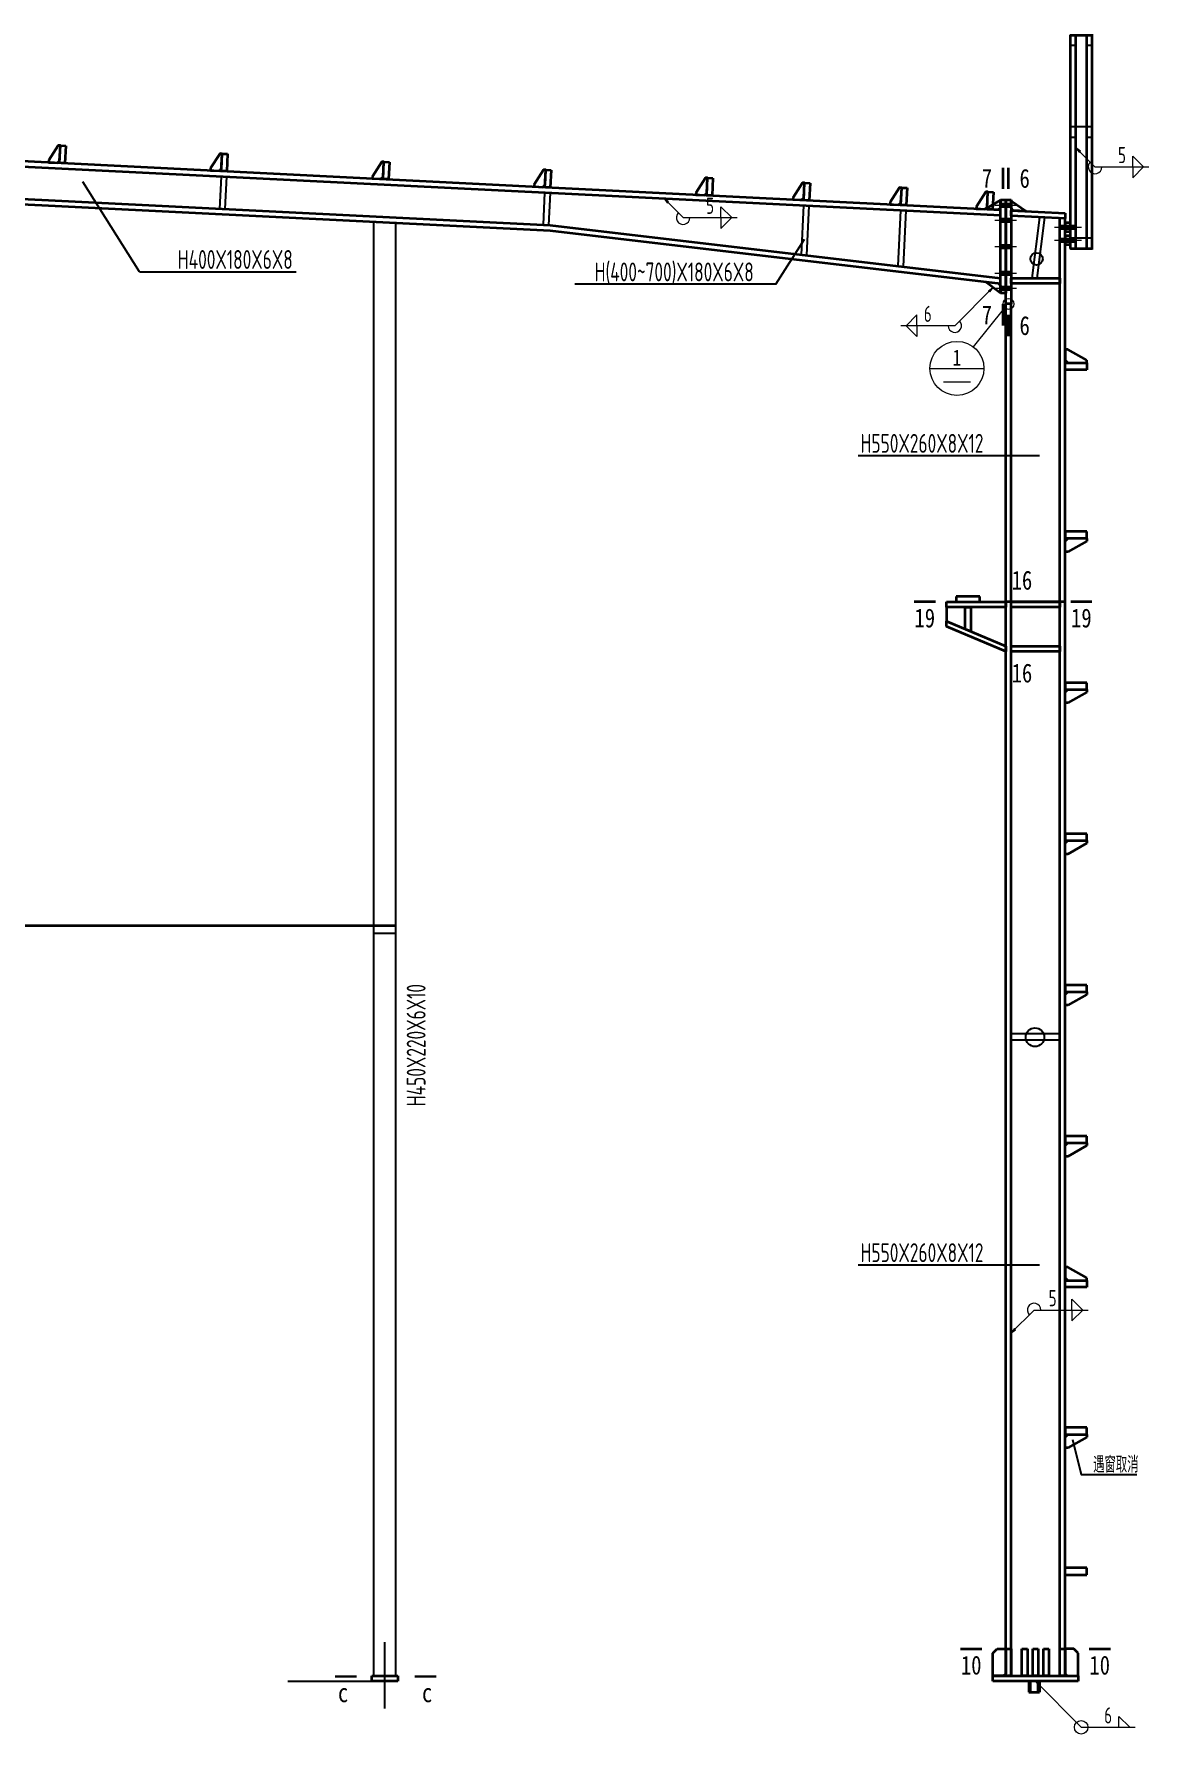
# Model space of a CAD drawing. Extents: x 2303022 to 2899168, y 17226141 to 18257813.
# Drawn here: x 2639961 to 2660611, y 17286920 to 17318415 of the extents above; entities that cross this region are included whole.
import ezdxf
from ezdxf.enums import TextEntityAlignment as Align

# ---------------------------------------------------------------- set-up
doc = ezdxf.new("R2010")
doc.units = 0
doc.header["$LTSCALE"] = 1000
doc.header["$MEASUREMENT"] = 0
doc.linetypes.add('DOTE', pattern=[2.42, 2, -0.2, 0.02, -0.2])
for name, color, linetype, lineweight in [('10', 7, 'Continuous', 35), ('114', 2, 'Continuous', 18), ('116', 1, 'Continuous', 35), ('12', 2, 'Continuous', 35), ('14', 2, 'Continuous', 35), ('墙线__粗线', 7, 'Continuous', 18), ('焊缝标注', 9, 'Continuous', 18), ('索引符号标注', 9, 'Continuous', 18)]:
    doc.layers.add(name, color=color, linetype=linetype, lineweight=lineweight)
for name, color, linetype in [('11', 3, 'Continuous'), ('3T_WOOD', 21, 'Continuous'), ('BALCONY', 6, 'Continuous'), ('FRAMING', 2, 'Continuous')]:
    doc.layers.add(name, color=color, linetype=linetype)
doc.styles.add('FromPkpm', font='Pkpmeng', dxfattribs={"width": 0.7, "bigfont": 'hztxt'})
doc.styles.add('PkpmHz', font='Pkpmeng', dxfattribs={"width": 0.7, "bigfont": 'hztxt'})
doc.styles.add('TSSD_Dimension', font='Tssdeng.shx', dxfattribs={"width": 0.7, "bigfont": 'hztxt.shx'})
doc.styles.add('图框字体', font='', dxfattribs={"width": 0.8})
doc.styles.add('宋体', font='', dxfattribs={"width": 0.8})
doc.styles.add('黑体', font='simhei.ttf', dxfattribs={"width": 0.8})
doc.styles.get('图框字体').set_extended_font_data('NSimSun')
doc.styles.get('宋体').set_extended_font_data('SimSun')

# ---------------------------------------------------------------- blocks, each defined once
blk = doc.blocks.new('w453w53')
at = {"layer": '12', "color": 4}
for p, q in [((473598, 1381074, -5700), (474078, 1381074, -5700)), ((473598, 1380924, -5700), (473598, 1381074, -5700)), ((473598, 1381074, -5700), (474078, 1381074, -5700)), ((474078, 1381074, -5700), (474078, 1380925, -5700)), ((473598, 1380924, -5700), (473598, 1380864, -5700)), ((473598, 1380864, -5700), (474019, 1380624, -5700)), ((474078, 1380865, -5700), (474018, 1380924, -5700)), ((474019, 1380624, -5700), (474078, 1380625, -5700)), ((474078, 1380625, -5700), (474078, 1380865, -5700))]:
    blk.add_line(p, q, dxfattribs=at)
at = {"layer": '12', "color": 4, "elevation": -5700}
blk.add_lwpolyline([(474078, 1380925), (473598, 1380925)], dxfattribs=at)

msp = doc.modelspace()

# ---------------------------------------------------------------- hatches: boundary and pattern name
at = {"layer": '焊缝标注'}
for points in [[(2659258.5, 17316306.3), (2659318.4, 17316224.8), (2659339.6, 17316246)], [(2651629.8, 17315367.3), (2651689.6, 17315285.8), (2651710.9, 17315306.9)], [(2657719.5, 17313719.5), (2657659.6, 17313638.1), (2657638.3, 17313659.2)], [(2657719.5, 17313719.5), (2657659.6, 17313638.1), (2657638.3, 17313659.2)], [(2658058.5, 17294350.3), (2658139.8, 17294410.3), (2658118.6, 17294431.5)], [(2658508.5, 17287895.9), (2658568.4, 17287814.4), (2658589.6, 17287835.6)]]:
    msp.add_hatch(color=256, dxfattribs=at).paths.add_polyline_path(points)

# ---------------------------------------------------------------- linework, layer by layer
at = {"color": 3, "lineweight": 35, "ltscale": 100}
for p, q in [((2659158.5, 17314439.3), (2659158.5, 17318395.9)), ((2659158.5, 17318395.9), (2659258.5, 17318395.9)), ((2659158.5, 17318395.9), (2659558.5, 17318395.9)), ((2659258.5, 17314439.3), (2659258.5, 17318395.9)), ((2659458.5, 17314439.3), (2659458.5, 17318395.9)), ((2659458.5, 17318395.9), (2659558.5, 17318395.9)), ((2659558.5, 17314439.3), (2659558.5, 17318395.9)), ((2630758.3, 17316510.9), (2649558.5, 17315570.9)), ((2630753.3, 17316411.1), (2649553.5, 17315471)), ((2630723.3, 17315811.8), (2649523.6, 17314871.8)), ((2630718.3, 17315711.9), (2649518.5, 17314771.9)), ((2649558.5, 17315570.9), (2657858.5, 17315155.9)), ((2649553.5, 17315471.1), (2657858.5, 17315055.8)), ((2649523.6, 17314872), (2657858.5, 17313893.9)), ((2658958.5, 17307895.9), (2658958.5, 17315000.8)), ((2659058.5, 17314995.8), (2658958.5, 17315000.8)), ((2659058.5, 17307895.9), (2659058.5, 17314995.8)), ((2649518.5, 17314771.9), (2657858.5, 17313793.2)), ((2659158.5, 17314439.3), (2659558.5, 17314439.3)), ((2657958.5, 17307895.9), (2657958.5, 17313413.2)), ((2658058.5, 17313413.2), (2657958.5, 17313413.2)), ((2658058.5, 17307895.9), (2658058.5, 17313413.2)), ((2657958.5, 17287995.9), (2657958.5, 17307895.9)), ((2658058.5, 17307895.9), (2657958.5, 17307895.9)), ((2658058.5, 17287995.9), (2658058.5, 17307895.9)), ((2658958.5, 17307895.9), (2658058.5, 17307895.9)), ((2658958.5, 17287995.9), (2658958.5, 17307895.9)), ((2659058.5, 17307895.9), (2658958.5, 17307895.9)), ((2659058.5, 17287995.9), (2659058.5, 17307895.9))]:
    msp.add_line(p, q, dxfattribs=at)
for p, q in [((2646254.8, 17301895.9), (2646654.8, 17301895.9)), ((2646254.8, 17301895.9), (2646654.8, 17301895.9)), ((2646254.9, 17301755.6), (2646654.8, 17301755.6)), ((2646254.9, 17301755.6), (2646654.8, 17301755.6))]:
    msp.add_line(p, q)
at = {"const_width": 37.7}
for points in [[(2659458.5, 17318202.1), (2659558.5, 17318202.1), (2659558.5, 17318395.9), (2659158.5, 17318395.9), (2659158.5, 17318202.1), (2659255.8, 17318202.1)], [(2659458.5, 17316502.1), (2659558.5, 17316502.1), (2659558.5, 17316695.9), (2659158.5, 17316695.9), (2659158.5, 17316502.1), (2659255.8, 17316502.1)], [(2659458.5, 17314439.3), (2659558.5, 17314439.3), (2659558.5, 17314633.1), (2659158.5, 17314633.1), (2659158.5, 17314439.3), (2659255.8, 17314439.3)]]:
    msp.add_lwpolyline(points, dxfattribs=at)
at = {"layer": '10', "lineweight": 35, "ltscale": 100, "const_width": 50}
for points in [[(2657908.5, 17315940.3), (2657908.5, 17315540.3)], [(2658008.5, 17315940.3), (2658008.5, 17315540.3)], [(2657908.5, 17313013.2), (2657908.5, 17313413.2)], [(2658008.5, 17312813.2), (2658008.5, 17313213.2)], [(2657958.5, 17308495.9), (2657958.5, 17308095.9)], [(2656258.5, 17307895.9), (2656658.5, 17307895.9)], [(2659558.5, 17307895.9), (2659158.5, 17307895.9)], [(2657958.5, 17306375.9), (2657958.5, 17306775.9)], [(2657118.5, 17288495.9), (2657518.5, 17288495.9)], [(2659898.5, 17288495.9), (2659498.5, 17288495.9)]]:
    msp.add_lwpolyline(points, dxfattribs=at)
at = {"layer": '10', "const_width": 45, "elevation": 200}
for points in [[(2645536.9, 17287984.7), (2645936.9, 17287984.7)], [(2647409.9, 17287984.7), (2647009.9, 17287984.7)]]:
    msp.add_lwpolyline(points, dxfattribs=at)
at = {"layer": '11'}
for p, q in [((2646254.8, 17287995.9), (2646254.8, 17314914.8)), ((2646654.8, 17314934.8), (2646654.8, 17287995.9)), ((2644662.9, 17287895.9, -200), (2646218.5, 17287895.9))]:
    msp.add_line(p, q, dxfattribs=at)
at = {"layer": '114', "lineweight": 18, "ltscale": 100}
for p, q in [((2657758.5, 17315245.9), (2658158.5, 17315245.9)), ((2657758.5, 17314965.8), (2658158.5, 17314965.8)), ((2658858.5, 17314835.8), (2659358.5, 17314835.8)), ((2658858.5, 17314595.8), (2659358.5, 17314595.8)), ((2657758.5, 17314475.8), (2658158.5, 17314475.8)), ((2657758.5, 17313983.9), (2658158.5, 17313983.9)), ((2657758.5, 17313703.2), (2658158.5, 17313703.2))]:
    msp.add_line(p, q, dxfattribs=at)
at = {"layer": '114', "color": 1, "lineweight": 70, "ltscale": 100}
for p, q in [((2657858.5, 17315245.9), (2658058.5, 17315245.9)), ((2657858.5, 17314965.8), (2658058.5, 17314965.8)), ((2658958.5, 17314835.8), (2659258.5, 17314835.8)), ((2658958.5, 17314595.8), (2659258.5, 17314595.8)), ((2657858.5, 17314475.8), (2658058.5, 17314475.8)), ((2657858.5, 17313983.9), (2658058.5, 17313983.9)), ((2657858.5, 17313703.2), (2658058.5, 17313703.2))]:
    msp.add_line(p, q, dxfattribs=at)
at = {"layer": '116', "lineweight": 35, "ltscale": 100}
for p, q in [((2658383.5, 17287895.9), (2658383.5, 17287695.9)), ((2658413.5, 17287895.9), (2658413.5, 17287695.9)), ((2658553.5, 17287895.9), (2658553.5, 17287695.9)), ((2658583.5, 17287895.9), (2658583.5, 17287695.9)), ((2658383.5, 17287695.9), (2658583.5, 17287695.9))]:
    msp.add_line(p, q, dxfattribs=at)
at = {"layer": '12', "lineweight": 35, "ltscale": 100}
for p, q in [((2640434.3, 17316027.1), (2640450.3, 17316346.7)), ((2640450.3, 17316346.7), (2640550.1, 17316341.7)), ((2640550.1, 17316341.7), (2640534.1, 17316022.1)), ((2643430.5, 17315877.3), (2643446.5, 17316196.9)), ((2643446.5, 17316196.9), (2643546.4, 17316191.9)), ((2643546.4, 17316191.9), (2643530.4, 17315872.3)), ((2640534.1, 17316022.1), (2640434.3, 17316027.1)), ((2643530.4, 17315872.3), (2643430.5, 17315877.3)), ((2646426.8, 17315727.5), (2646442.8, 17316047.1)), ((2646442.8, 17316047.1), (2646542.6, 17316042.1)), ((2646542.6, 17316042.1), (2646526.7, 17315722.5)), ((2649423, 17315577.7), (2649439, 17315897.3)), ((2649439, 17315897.3), (2649538.9, 17315892.3)), ((2649538.9, 17315892.3), (2649522.9, 17315572.7)), ((2646526.7, 17315722.5), (2646426.8, 17315727.5)), ((2649522.9, 17315572.7), (2649423, 17315577.7)), ((2652419.3, 17315427.9), (2652435.3, 17315747.5)), ((2652435.3, 17315747.5), (2652535.2, 17315742.5)), ((2652535.2, 17315742.5), (2652519.2, 17315422.9)), ((2654217.1, 17315338), (2654233.1, 17315657.6)), ((2654233.1, 17315657.6), (2654332.9, 17315652.6)), ((2654332.9, 17315652.6), (2654316.9, 17315333)), ((2656014.8, 17315248.1), (2656030.8, 17315567.7)), ((2656030.8, 17315567.7), (2656130.7, 17315562.7)), ((2656130.7, 17315562.7), (2656114.7, 17315243.1)), ((2652519.2, 17315422.9), (2652419.3, 17315427.9)), ((2654316.9, 17315333), (2654217.1, 17315338)), ((2656114.7, 17315243.1), (2656014.8, 17315248.1)), ((2657612.8, 17315168.2), (2657628.8, 17315487.8)), ((2657628.8, 17315487.8), (2657728.7, 17315482.8)), ((2657728.7, 17315482.8), (2657712.7, 17315163.2)), ((2657712.7, 17315163.2), (2657612.8, 17315168.2))]:
    msp.add_line(p, q, dxfattribs=at)
at = {"layer": '12', "color": 4}
for p, q in [((2659458.4, 17289995.9), (2659058.5, 17289995.9)), ((2659458.4, 17289995.9), (2659058.5, 17289995.9)), ((2659458.3, 17289871), (2659458.4, 17289995.9))]:
    msp.add_line(p, q, dxfattribs=at)
at = {"layer": '12'}
for p, q in [((2646218.5, 17287995.9), (2646698.5, 17287995.9)), ((2646218.5, 17287895.9), (2646218.5, 17287995.9)), ((2646698.5, 17287895.9), (2646218.5, 17287895.9)), ((2646698.5, 17287995.9), (2646698.5, 17287895.9))]:
    msp.add_line(p, q, dxfattribs=at)
at = {"layer": '12', "lineweight": 35, "ltscale": 100}
for points in [[(2640236.5, 17316077.1), (2640234.5, 17316037.1), (2640394.3, 17316029.1), (2640436.3, 17316067.1), (2640450.3, 17316346.7), (2640410.3, 17316348.7)], [(2643232.8, 17315927.3), (2643230.8, 17315887.3), (2643390.6, 17315879.3), (2643432.5, 17315917.3), (2643446.5, 17316196.9), (2643406.6, 17316198.9)], [(2646229, 17315777.4), (2646227, 17315737.5), (2646386.8, 17315729.5), (2646428.8, 17315767.5), (2646442.8, 17316047.1), (2646402.8, 17316049.1)], [(2649225.3, 17315627.6), (2649223.3, 17315587.7), (2649383.1, 17315579.7), (2649425, 17315617.6), (2649439, 17315897.3), (2649399.1, 17315899.3)], [(2652221.6, 17315477.8), (2652219.6, 17315437.9), (2652379.4, 17315429.9), (2652421.3, 17315467.8), (2652435.3, 17315747.5), (2652395.3, 17315749.5)], [(2654019.3, 17315388), (2654017.3, 17315348), (2654177.1, 17315340), (2654219.1, 17315378), (2654233.1, 17315657.6), (2654193.1, 17315659.6)], [(2655817.1, 17315298), (2655815.1, 17315258), (2655974.9, 17315250.1), (2656016.8, 17315288), (2656030.8, 17315567.7), (2655990.9, 17315569.7)], [(2657415.1, 17315218.1), (2657413.1, 17315178.1), (2657572.9, 17315170.2), (2657614.8, 17315208.1), (2657628.8, 17315487.8), (2657588.9, 17315489.8)]]:
    msp.add_lwpolyline(points, close=True, dxfattribs=at)
at = {"layer": '12', "color": 4}
msp.add_lwpolyline([(2659058.4, 17289871.3), (2659458.3, 17289871.3)], dxfattribs=at)
at = {"layer": '14', "lineweight": 35, "ltscale": 100}
for p, q in [((2657578.9, 17315169.9), (2657858.5, 17315335.9)), ((2657858.5, 17315195.9), (2657818.6, 17315157.9)), ((2657858.5, 17313613.2), (2657858.5, 17315340.3)), ((2657858.5, 17315340.3), (2657958.5, 17315340.3)), ((2657858.5, 17315335.9), (2657858.5, 17315195.9)), ((2657958.5, 17313413.2), (2657958.5, 17315340.3)), ((2657958.5, 17315340.3), (2658058.5, 17315340.3)), ((2657958.5, 17315340.3), (2657958.5, 17313613.2)), ((2658058.5, 17315340.3), (2658058.5, 17313413.2)), ((2658058.5, 17315185.9), (2658058.5, 17315325.9)), ((2658058.5, 17315325.9), (2658338.2, 17315131.9)), ((2658098.5, 17315143.9), (2658058.5, 17315185.9)), ((2657818.6, 17315157.9), (2657578.9, 17315169.9)), ((2658058.5, 17315145.9), (2659058.5, 17315095.9)), ((2658058.5, 17315045.8), (2658058.5, 17315145.9)), ((2659058.5, 17314995.8), (2658058.5, 17315045.8)), ((2658338.2, 17315131.9), (2658098.5, 17315143.9)), ((2659058.5, 17315095.9), (2659058.5, 17314995.8)), ((2659158.5, 17314915.8), (2659058.5, 17314915.8)), ((2659058.5, 17314915.8), (2659058.5, 17314755.8)), ((2659158.5, 17314755.8), (2659158.5, 17314915.8)), ((2659058.5, 17314755.8), (2659158.5, 17314755.8)), ((2659158.5, 17314675.8), (2659058.5, 17314675.8)), ((2659058.5, 17314675.8), (2659058.5, 17314515.8)), ((2659158.5, 17314515.8), (2659158.5, 17314675.8)), ((2659058.5, 17314515.8), (2659158.5, 17314515.8)), ((2657858.5, 17313613.2), (2657580.4, 17313825.9)), ((2657580.4, 17313825.9), (2657818.8, 17313797.9)), ((2657818.8, 17313797.9), (2657858.5, 17313753.2)), ((2657858.5, 17313753.2), (2657858.5, 17313613.2)), ((2657958.5, 17313613.2), (2657858.5, 17313613.2)), ((2658058.5, 17313893.6), (2658958.5, 17313893.6)), ((2658058.5, 17313793.6), (2658058.5, 17313893.6)), ((2658958.5, 17313793.6), (2658058.5, 17313793.6)), ((2658958.5, 17313893.6), (2658958.5, 17313793.6)), ((2658058.5, 17313413.2), (2657958.5, 17313413.2)), ((2657478.5, 17307995.9), (2657038.5, 17307995.9)), ((2657038.5, 17307995.9), (2657038.5, 17307895.9)), ((2657478.5, 17307895.9), (2657478.5, 17307995.9)), ((2656858.5, 17307895.9), (2657958.5, 17307895.9)), ((2656858.5, 17307795.9), (2656858.5, 17307895.9)), ((2657958.5, 17307795.9), (2656858.5, 17307795.9)), ((2656858.5, 17307795.9), (2656858.5, 17307535.9)), ((2657958.5, 17307795.9), (2656858.5, 17307795.9)), ((2657038.5, 17307895.9), (2657478.5, 17307895.9)), ((2657208.5, 17307389.6), (2657208.5, 17307795.9)), ((2657208.5, 17307795.9), (2657308.5, 17307795.9)), ((2657308.5, 17307795.9), (2657308.5, 17307347.8)), ((2657958.5, 17307895.9), (2657958.5, 17307795.9)), ((2657958.5, 17307075.9), (2657958.5, 17307795.9)), ((2658058.5, 17307895.9), (2658958.5, 17307895.9)), ((2658058.5, 17307795.9), (2658058.5, 17307895.9)), ((2658958.5, 17307795.9), (2658058.5, 17307795.9)), ((2658958.5, 17307895.9), (2658958.5, 17307795.9)), ((2656858.5, 17307535.9), (2657958.5, 17307075.9)), ((2656858.5, 17307535.9), (2657958.5, 17307075.9)), ((2656858.5, 17307435.9), (2656858.5, 17307535.9)), ((2657958.5, 17306975.9), (2656858.5, 17307435.9)), ((2657308.5, 17307347.8), (2657208.5, 17307389.6)), ((2657958.5, 17307075.9), (2657958.5, 17306975.9)), ((2658058.5, 17307075.9), (2658958.5, 17307075.9)), ((2658058.5, 17306975.9), (2658058.5, 17307075.9)), ((2658958.5, 17307075.9), (2658958.5, 17306975.9)), ((2658958.5, 17306975.9), (2658058.5, 17306975.9)), ((2657718.5, 17288415.9), (2657798.5, 17288495.9)), ((2657718.5, 17287995.9), (2657718.5, 17288415.9)), ((2657798.5, 17288495.9), (2657958.5, 17288495.9)), ((2657958.5, 17288495.9), (2657958.5, 17288035.9)), ((2657958.5, 17287995.9), (2657958.5, 17288495.9)), ((2657958.5, 17288495.9), (2658058.5, 17288495.9)), ((2658058.5, 17288495.9), (2658058.5, 17287995.9)), ((2658258.5, 17287995.9), (2658258.5, 17288495.9)), ((2658258.5, 17288495.9), (2658358.5, 17288495.9)), ((2658358.5, 17288495.9), (2658358.5, 17287995.9)), ((2658458.5, 17287995.9), (2658458.5, 17288495.9)), ((2658458.5, 17288495.9), (2658558.5, 17288495.9)), ((2658558.5, 17288495.9), (2658558.5, 17287995.9)), ((2658658.5, 17287995.9), (2658658.5, 17288495.9)), ((2658658.5, 17288495.9), (2658758.5, 17288495.9)), ((2658758.5, 17288495.9), (2658758.5, 17287995.9)), ((2658958.5, 17287995.9), (2658958.5, 17288495.9)), ((2658958.5, 17288495.9), (2659058.5, 17288495.9)), ((2659058.5, 17288495.9), (2659058.5, 17288035.9)), ((2659218.5, 17288495.9), (2659058.5, 17288495.9)), ((2659058.5, 17288495.9), (2659058.5, 17287995.9)), ((2659298.5, 17288415.9), (2659218.5, 17288495.9)), ((2659298.5, 17287995.9), (2659298.5, 17288415.9)), ((2657718.5, 17287895.9), (2657718.5, 17287995.9)), ((2657718.5, 17287995.9), (2659298.5, 17287995.9)), ((2657918.5, 17287995.9), (2657718.5, 17287995.9)), ((2659298.5, 17287895.9), (2657718.5, 17287895.9)), ((2657958.5, 17288035.9), (2657918.5, 17287995.9)), ((2658058.5, 17287995.9), (2657958.5, 17287995.9)), ((2658358.5, 17287995.9), (2658258.5, 17287995.9)), ((2658558.5, 17287995.9), (2658458.5, 17287995.9)), ((2658758.5, 17287995.9), (2658658.5, 17287995.9)), ((2659058.5, 17287995.9), (2658958.5, 17287995.9)), ((2659058.5, 17288035.9), (2659098.5, 17287995.9)), ((2659098.5, 17287995.9), (2659298.5, 17287995.9)), ((2659298.5, 17287995.9), (2659298.5, 17287895.9))]:
    msp.add_line(p, q, dxfattribs=at)
at = {"layer": '3T_WOOD'}
for p, q in [((2658058.5, 17299895.9), (2658958.5, 17299895.9)), ((2658058.5, 17299778.4), (2658958.5, 17299778.4))]:
    msp.add_line(p, q, dxfattribs=at)
at = {"layer": '3T_WOOD', "color": 6}
msp.add_line((2646458.5, 17287395), (2646458.5, 17288624.3), dxfattribs=at)
at = {"layer": '3T_WOOD'}
for points in [[(2643425.5, 17315777.5), (2643395.6, 17315178.2)], [(2643525.4, 17315772.5), (2643495.4, 17315173.2)], [(2649418, 17315477.5), (2649388.1, 17314878.6)], [(2649517.9, 17315472.5), (2649487.9, 17314873.6)], [(2654212.1, 17315238.1), (2654166.3, 17314323.3)], [(2654311.9, 17315233.1), (2654266.2, 17314318.4)], [(2656009.8, 17315147.8), (2655958.2, 17314116.9)], [(2656109.7, 17315142.8), (2656057.8, 17314105.3)], [(2658580.9, 17315014.9), (2658440.3, 17313893.6)], [(2658675.6, 17315014.9), (2658535, 17313893.6)]]:
    msp.add_lwpolyline(points, dxfattribs=at)
for centre, radius in [((2658529, 17314247.4), 113.6), ((2658499.9, 17299828.3), 172.6)]:
    msp.add_circle(centre, radius, dxfattribs=at)
at = {"layer": 'BALCONY'}
for p, q in [((2641917.4, 17314009.8, -3.3), (2640866.7, 17315677.8, 0.2)), ((2653702.7, 17313779.9, -3.6), (2654228.1, 17314614, -1.8)), ((2641917.4, 17314009.8, -3.3), (2644816.7, 17314009.8, -3.3)), ((2653702.7, 17313779.9, -3.6), (2649975.6, 17313779.9, -3.6)), ((2655227, 17310603.4), (2658580.2, 17310603.4)), ((2655227, 17295609.7), (2658580.2, 17295609.7))]:
    msp.add_line(p, q, dxfattribs=at)
msp.add_lwpolyline([(2659191.8, 17292378.5), (2659354.3, 17291729.5), (2660388.8, 17291729.5)], dxfattribs=at)
at = {"layer": 'FRAMING', "linetype": 'DOTE', "const_width": 50}
msp.add_lwpolyline([(2633454.8, 17301895.9), (2646654.8, 17301895.9)], dxfattribs=at)
at = {"layer": '墙线__粗线', "lineweight": 18, "ltscale": 100}
msp.add_circle((2658008.5, 17313413.2), 100, dxfattribs=at)
at = {"layer": '焊缝标注', "lineweight": 18, "ltscale": 100}
for p, q in [((2659258.5, 17316306.3), (2659611.1, 17315951.8)), ((2660311.1, 17316151.8), (2660511.1, 17315951.8)), ((2660311.1, 17315951.8), (2660311.1, 17316151.8)), ((2659611.1, 17315951.8), (2660611.1, 17315951.8)), ((2660311.1, 17315751.8), (2660511.1, 17315951.8)), ((2660311.1, 17315951.8), (2660311.1, 17315751.8)), ((2651629.8, 17315367.3), (2651982.3, 17315012.7)), ((2652682.3, 17315212.7), (2652882.3, 17315012.7)), ((2652682.3, 17315012.7), (2652682.3, 17315212.7)), ((2651982.3, 17315012.7), (2652982.3, 17315012.7)), ((2652682.3, 17314812.7), (2652882.3, 17315012.7)), ((2652682.3, 17315012.7), (2652682.3, 17314812.7)), ((2657719.5, 17313719.5), (2657014.3, 17313010.5)), ((2657719.5, 17313719.5), (2657014.3, 17313010.5)), ((2657014.3, 17313010.5), (2656014.3, 17313010.5)), ((2657014.3, 17313010.5), (2656014.3, 17313010.5)), ((2656314.3, 17313210.5), (2656114.3, 17313010.5)), ((2656314.3, 17313210.5), (2656114.3, 17313010.5)), ((2656314.3, 17312810.5), (2656114.3, 17313010.5)), ((2656314.3, 17312810.5), (2656114.3, 17313010.5)), ((2656314.3, 17313010.5), (2656314.3, 17313210.5)), ((2656314.3, 17313010.5), (2656314.3, 17313210.5)), ((2656314.3, 17313010.5), (2656314.3, 17312810.5)), ((2656314.3, 17313010.5), (2656314.3, 17312810.5)), ((2658058.5, 17294350.3), (2658482.9, 17294774.3)), ((2658482.9, 17294774.3), (2659482.9, 17294774.3)), ((2659182.9, 17294974.3), (2659382.9, 17294774.3)), ((2659182.9, 17294774.3), (2659182.9, 17294974.3)), ((2659182.9, 17294574.3), (2659382.9, 17294774.3)), ((2659182.9, 17294774.3), (2659182.9, 17294574.3)), ((2658508.5, 17287895.9), (2659354.7, 17287045)), ((2660054.7, 17287245), (2660254.7, 17287045)), ((2660054.7, 17287045), (2660054.7, 17287245)), ((2659354.7, 17287045), (2660354.7, 17287045))]:
    msp.add_line(p, q, dxfattribs=at)
at = {"layer": '焊缝标注', "linetype": 'Continuous'}
for points in [[(2659258.5, 17316306.3), (2659318.4, 17316224.8), (2659339.6, 17316246)], [(2651629.8, 17315367.3), (2651689.6, 17315285.8), (2651710.9, 17315306.9)], [(2657719.5, 17313719.5), (2657659.6, 17313638.1), (2657638.3, 17313659.2)], [(2657719.5, 17313719.5), (2657659.6, 17313638.1), (2657638.3, 17313659.2)], [(2658058.5, 17294350.3), (2658139.8, 17294410.3), (2658118.6, 17294431.5)], [(2658508.5, 17287895.9), (2658568.4, 17287814.4), (2658589.6, 17287835.6)]]:
    msp.add_lwpolyline(points, close=True, dxfattribs=at)
at = {"layer": '焊缝标注', "lineweight": 18, "ltscale": 100}
msp.add_circle((2659354.7, 17287045), 125, dxfattribs=at)
for centre, start, end in [((2659611.1, 17315951.8), 134.84001, 0), ((2651982.3, 17315012.7), 134.84001, 0), ((2657014.3, 17313010.5), 180, 45.15942), ((2657014.3, 17313010.5), 180, 45.15942), ((2658482.9, 17294774.3), 0, 224.97682)]:
    msp.add_arc(centre, 125, start, end, dxfattribs=at)
at = {"layer": '索引符号标注', "lineweight": 18, "ltscale": 100}
for p, q in [((2657937.8, 17313342.5), (2657355.9, 17312617.8)), ((2656553.9, 17312219.3), (2657553.9, 17312219.3)), ((2656803.9, 17311969.3), (2657303.9, 17311969.3))]:
    msp.add_line(p, q, dxfattribs=at)
msp.add_circle((2657053.9, 17312219.3), 500, dxfattribs=at)

# ---------------------------------------------------------------- block references
at = {"extrusion": (0, 0, -1), "xscale": -0.8331249952316284, "yscale": 0.8331249952316284, "zscale": -0.8331250001039336, "rotation": 180}
for p in [(-3054024.9, 18462803.3, -4748.8), (-3054024.9, 18445803.3, -4748.8)]:
    msp.add_blockref('w453w53', p, dxfattribs=at)
at = {"extrusion": (0, 0, -1), "xscale": 0.8331249952316284, "yscale": 0.8331249952316284, "zscale": -0.8331250001039336}
for p in [(-3054024.9, 16158588.6, -4748.8), (-3054024.9, 16155788.6, -4748.8), (-3054024.9, 16152988.6, -4748.8), (-3054024.9, 16150188.6, -4748.8), (-3054024.9, 16147388.6, -4748.8), (-3054024.9, 16141988.6, -4748.8)]:
    msp.add_blockref('w453w53', p, dxfattribs=at)

# ---------------------------------------------------------------- texts
at = {"layer": '10', "lineweight": 25, "style": '宋体', "width": 0.8}
for s, p in [('7', (2657608.5, 17315740.3)), ('6', (2658308.5, 17315740.3)), ('7', (2657608.5, 17313213.2)), ('6', (2658308.5, 17313013.2)), ('16', (2658258.5, 17308295.9)), ('19', (2656458.5, 17307595.9)), ('19', (2659358.5, 17307595.9)), ('16', (2658258.5, 17306575.9)), ('10', (2657318.5, 17288195.9)), ('10', (2659698.5, 17288195.9))]:
    msp.add_text(s, height=350, dxfattribs=at).set_placement(p, align=Align.MIDDLE_CENTER)
at = {"layer": '10', "style": '图框字体', "width": 0.8}
for p in [(2645590.4, 17287509.7), (2647146.5, 17287509.7)]:
    msp.add_text('c', height=350, dxfattribs=at).set_placement(p)
at = {"layer": 'BALCONY', "style": 'TSSD_Dimension', "width": 0.7}
for s, height, p in [('H400X180X6X8', 350, (2643688.3, 17314237.8, -3.3)), ('H(400~700)X180X6X8', 350, (2651817.1, 17314008, -3.6)), ('H550X260X8X12', 350, (2656406.9, 17310831.4)), ('H550X260X8X12', 350, (2656406.9, 17295837.8)), ('遇窗取消', 300, (2659998.1, 17291928.3))]:
    msp.add_text(s, height=height, dxfattribs=at).set_placement(p, align=Align.MIDDLE)
msp.add_text('H450X220X6X10', height=350, rotation=90, dxfattribs=at).set_placement((2647037.9, 17299682.2, 1287), align=Align.MIDDLE)
at = {"layer": '焊缝标注', "lineweight": 25, "width": 0.7}
for s, style, p in [('5', 'FromPkpm', (2660111.1, 17316021.8)), ('5', 'FromPkpm', (2652482.3, 17315082.7)), ('6', 'FromPkpm', (2656514.3, 17313080.5)), ('6', 'FromPkpm', (2656514.3, 17313080.5)), ('5', 'FromPkpm', (2658826.5, 17294844.3)), ('6', 'PkpmHz', (2659854.7, 17287115))]:
    msp.add_text(s, height=300, dxfattribs=dict(at, style=style)).set_placement(p, align=Align.CENTER)
at = {"layer": '索引符号标注', "lineweight": 25, "style": '黑体', "width": 0.8}
msp.add_text('1', height=300, dxfattribs=at).set_placement((2657053.9, 17312269.3), align=Align.CENTER)

doc.saveas('drawing.dxf')
